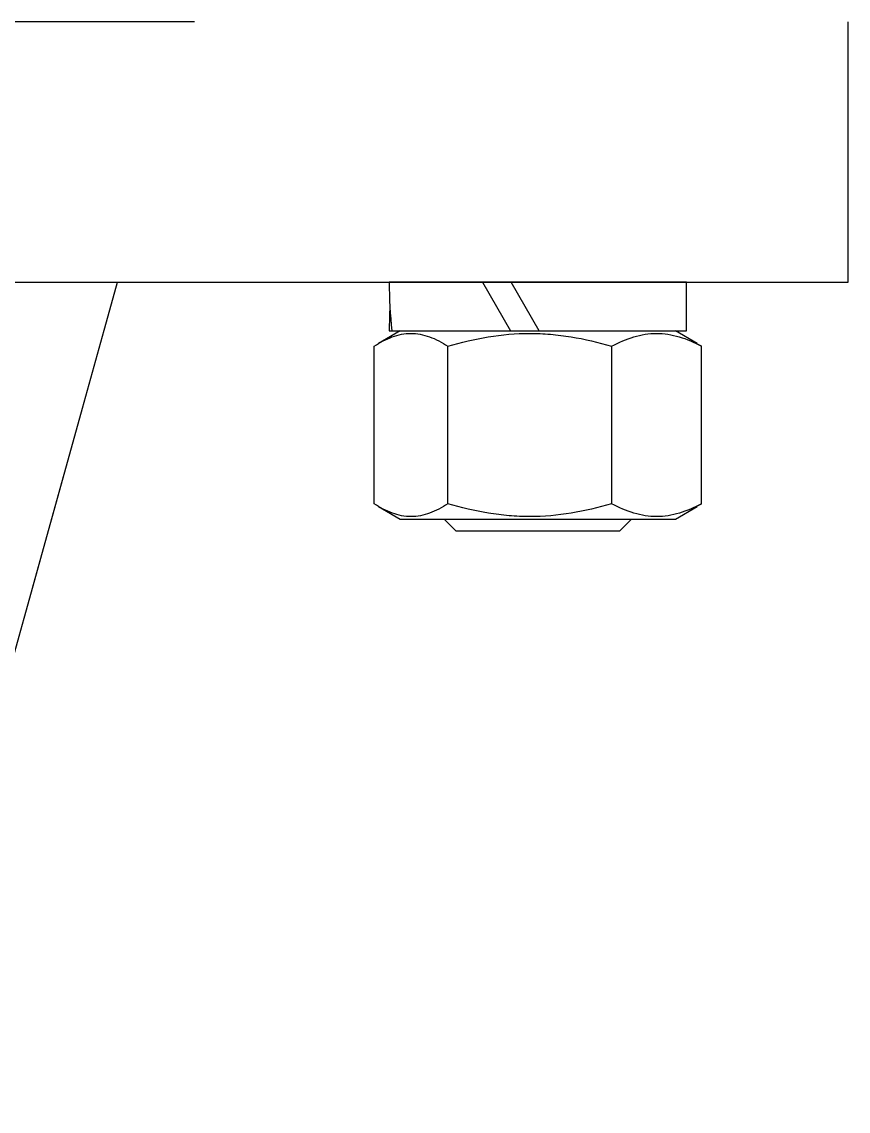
# Model space of a CAD drawing. Header units: millimetres. Extents: x 1561 to 4606, y 513 to 2666.
# Drawn here: x 3746.8 to 3816.6, y 1970.6 to 2062.6 of the extents above; entities that cross this region are included whole.
import ezdxf

# ---------------------------------------------------------------- set-up
doc = ezdxf.new("R2010")
doc.units = ezdxf.units.MM

msp = doc.modelspace()

# ---------------------------------------------------------------- linework, layer by layer
at = {"color": 7, "linetype": 'Continuous', "lineweight": 25}
for p, q in [((3761.381, 2062.622), (3656.381, 2062.622)), ((3761.381, 2062.622), (3656.381, 2062.622)), ((3816.612, 2040.622), (3816.612, 2062.622)), ((3656.381, 2040.622), (3816.612, 2040.622)), ((3735.381, 1970.622), (3754.881, 2040.622)), ((3802.938, 2040.622), (3777.838, 2040.622)), ((3785.709, 2040.622), (3788.076, 2036.522)), ((3790.501, 2036.522), (3788.134, 2040.622)), ((3802.938, 2036.522), (3802.938, 2040.622)), ((3778.763, 2036.522), (3776.932, 2035.465)), ((3777.838, 2036.522), (3778.064, 2036.522)), ((3778.064, 2036.522), (3802.938, 2036.522)), ((3803.845, 2035.465), (3802.013, 2036.522)), ((3776.554, 2021.911), (3776.554, 2035.234)), ((3782.789, 2021.911), (3782.789, 2035.234)), ((3796.623, 2035.234), (3796.623, 2021.911)), ((3804.222, 2035.234), (3803.826, 2035.432)), ((3804.222, 2021.911), (3804.222, 2035.234)), ((3776.935, 2021.678), (3778.763, 2020.622)), ((3802.013, 2020.622), (3803.842, 2021.678)), ((3803.826, 2021.706), (3804.222, 2021.911)), ((3778.763, 2020.622), (3790.388, 2020.622)), ((3782.471, 2020.622), (3783.471, 2019.622)), ((3790.388, 2020.622), (3802.013, 2020.622)), ((3797.306, 2019.622), (3798.306, 2020.622)), ((3783.471, 2019.622), (3790.388, 2019.622)), ((3790.388, 2019.622), (3797.306, 2019.622))]:
    msp.add_line(p, q, dxfattribs=at)
for centre, start_param, end_param in [((3790.388, 2040.622), 4.712389, 4.902142), ((3790.388, 2036.522), 4.61794, 4.712389)]:
    msp.add_ellipse(centre, major_axis=(0, -21.737), ratio=0.57735, start_param=start_param, end_param=end_param, dxfattribs=at)
for points in [[(3776.554, 2035.234), (3777.063, 2035.561), (3777.576, 2035.83), (3778.612, 2036.203), (3779.136, 2036.305), (3779.931, 2036.306), (3780.197, 2036.281), (3780.724, 2036.183), (3780.985, 2036.111), (3781.765, 2035.831), (3782.279, 2035.561), (3782.789, 2035.234)], [(3782.789, 2035.234), (3783.918, 2035.561), (3785.056, 2035.83), (3787.355, 2036.203), (3788.517, 2036.305), (3790.281, 2036.306), (3790.872, 2036.281), (3792.04, 2036.183), (3792.621, 2036.111), (3794.352, 2035.831), (3795.492, 2035.561), (3796.623, 2035.234)], [(3796.623, 2035.234), (3797.243, 2035.561), (3797.868, 2035.83), (3799.131, 2036.203), (3799.769, 2036.305), (3800.738, 2036.306), (3801.063, 2036.281), (3801.705, 2036.183), (3802.024, 2036.111), (3802.975, 2035.831), (3803.601, 2035.561), (3804.222, 2035.234)], [(3782.789, 2021.911), (3782.28, 2021.584), (3781.767, 2021.315), (3780.731, 2020.942), (3780.208, 2020.84), (3779.413, 2020.838), (3779.146, 2020.863), (3778.62, 2020.961), (3778.358, 2021.034), (3777.578, 2021.314), (3777.064, 2021.584), (3776.554, 2021.911)], [(3796.623, 2021.911), (3795.494, 2021.584), (3794.356, 2021.315), (3792.057, 2020.942), (3790.895, 2020.84), (3789.131, 2020.838), (3788.54, 2020.863), (3787.372, 2020.961), (3786.791, 2021.034), (3785.06, 2021.314), (3783.92, 2021.584), (3782.789, 2021.911)], [(3804.222, 2021.911), (3803.602, 2021.584), (3802.977, 2021.315), (3801.714, 2020.942), (3801.076, 2020.84), (3800.107, 2020.838), (3799.782, 2020.863), (3799.14, 2020.961), (3798.821, 2021.034), (3797.871, 2021.314), (3797.244, 2021.584), (3796.623, 2021.911)]]:
    msp.add_open_spline(points, degree=3, knots=[0, 0, 0, 0, 0.25, 0.25, 0.5, 0.5, 0.625, 0.625, 0.75, 0.75, 1, 1, 1, 1], dxfattribs=at)

doc.saveas('drawing.dxf')
